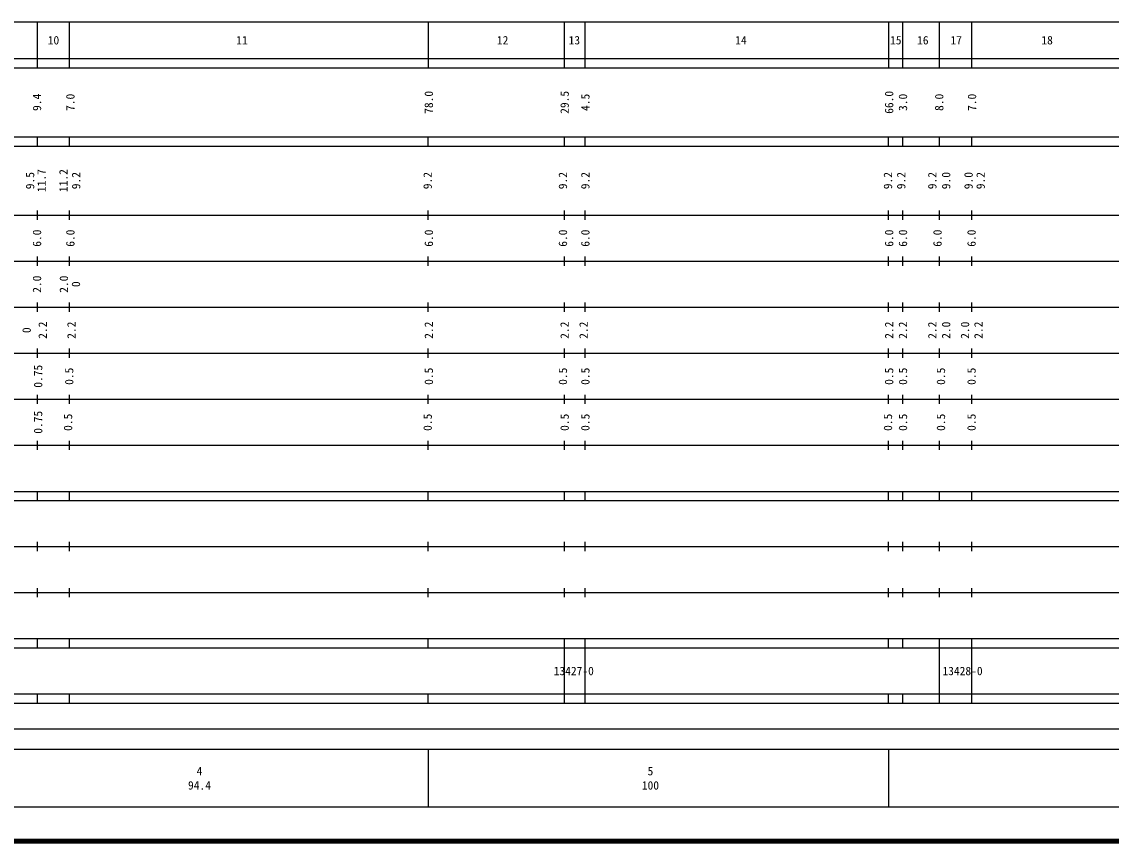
# Model space of a CAD drawing. Units: millimetres on the paper, enlarged 1000 times. Extents: x 40000 to 680000, y 20000 to 380000.
# Drawn here: x 179680 to 416357, y 20000 to 198000 of the extents above; entities that cross this region are included whole.
import ezdxf
from ezdxf.enums import TextEntityAlignment as Align

# ---------------------------------------------------------------- set-up
doc = ezdxf.new("R2010")
doc.units = ezdxf.units.MM
doc.header["$LTSCALE"] = 1000
doc.layers.add('M-TTL', color=2, linetype='Continuous', lineweight=140)
doc.layers.add('M-TTL-BAND', color=7, linetype='Continuous', lineweight=25)
doc.styles.add('ＭＳ ゴシック', font='')
doc.styles.get('ＭＳ ゴシック').set_extended_font_data('MS Gothic')

msp = doc.modelspace()

# ---------------------------------------------------------------- linework, layer by layer
at = {"layer": 'M-TTL'}
msp.add_line((40000, 20000), (680000, 20000), dxfattribs=at)
at = {"layer": 'M-TTL-BAND'}
for p, q in [((68000, 198000), (579000, 198000)), ((183000, 198000), (183000, 188000)), ((190000, 198000), (190000, 188000)), ((268000, 198000), (268000, 188000)), ((297500, 198000), (297500, 188000)), ((302000, 198000), (302000, 188000)), ((368000, 198000), (368000, 188000)), ((371000, 198000), (371000, 188000)), ((379000, 198000), (379000, 188000)), ((386000, 198000), (386000, 188000)), ((40000, 190000), (579000, 190000)), ((40000, 188000), (579000, 188000)), ((40000, 173000), (579000, 173000)), ((183000, 173000), (183000, 171000)), ((190000, 173000), (190000, 171000)), ((268000, 171000), (268000, 173000)), ((297500, 173000), (297500, 171000)), ((302000, 173000), (302000, 171000)), ((368000, 171000), (368000, 173000)), ((371000, 173000), (371000, 171000)), ((379000, 173000), (379000, 171000)), ((386000, 173000), (386000, 171000)), ((40000, 171000), (579000, 171000)), ((183000, 157000), (183000, 155000)), ((190000, 157000), (190000, 155000)), ((268000, 155000), (268000, 157000)), ((297500, 157000), (297500, 155000)), ((302000, 157000), (302000, 155000)), ((368000, 155000), (368000, 157000)), ((371000, 157000), (371000, 155000)), ((379000, 157000), (379000, 155000)), ((386000, 157000), (386000, 155000)), ((40000, 156000), (579000, 156000)), ((183000, 147000), (183000, 145000)), ((190000, 147000), (190000, 145000)), ((268000, 145000), (268000, 147000)), ((297500, 147000), (297500, 145000)), ((302000, 147000), (302000, 145000)), ((368000, 145000), (368000, 147000)), ((371000, 147000), (371000, 145000)), ((379000, 147000), (379000, 145000)), ((386000, 147000), (386000, 145000)), ((46000, 146000), (579000, 146000)), ((52000, 136000), (579000, 136000)), ((183000, 137000), (183000, 135000)), ((190000, 137000), (190000, 135000)), ((268000, 135000), (268000, 137000)), ((297500, 137000), (297500, 135000)), ((302000, 137000), (302000, 135000)), ((368000, 135000), (368000, 137000)), ((371000, 137000), (371000, 135000)), ((379000, 137000), (379000, 135000)), ((386000, 137000), (386000, 135000)), ((46000, 126000), (579000, 126000)), ((183000, 127000), (183000, 125000)), ((190000, 127000), (190000, 125000)), ((268000, 125000), (268000, 127000)), ((297500, 127000), (297500, 125000)), ((302000, 127000), (302000, 125000)), ((368000, 125000), (368000, 127000)), ((371000, 127000), (371000, 125000)), ((379000, 127000), (379000, 125000)), ((386000, 127000), (386000, 125000)), ((52000, 116000), (579000, 116000)), ((183000, 117000), (183000, 115000)), ((190000, 117000), (190000, 115000)), ((268000, 115000), (268000, 117000)), ((297500, 117000), (297500, 115000)), ((302000, 117000), (302000, 115000)), ((368000, 115000), (368000, 117000)), ((371000, 117000), (371000, 115000)), ((379000, 117000), (379000, 115000)), ((386000, 117000), (386000, 115000)), ((183000, 107000), (183000, 105000)), ((190000, 107000), (190000, 105000)), ((268000, 105000), (268000, 107000)), ((297500, 107000), (297500, 105000)), ((302000, 107000), (302000, 105000)), ((368000, 105000), (368000, 107000)), ((371000, 107000), (371000, 105000)), ((379000, 107000), (379000, 105000)), ((386000, 107000), (386000, 105000)), ((46000, 106000), (579000, 106000)), ((40000, 96000), (579000, 96000)), ((183000, 96000), (183000, 94000)), ((190000, 96000), (190000, 94000)), ((268000, 94000), (268000, 96000)), ((297500, 96000), (297500, 94000)), ((302000, 96000), (302000, 94000)), ((368000, 94000), (368000, 96000)), ((371000, 96000), (371000, 94000)), ((379000, 96000), (379000, 94000)), ((386000, 96000), (386000, 94000)), ((40000, 94000), (579000, 94000)), ((49000, 84000), (579000, 84000)), ((183000, 85000), (183000, 83000)), ((190000, 85000), (190000, 83000)), ((268000, 83000), (268000, 85000)), ((297500, 85000), (297500, 83000)), ((302000, 85000), (302000, 83000)), ((368000, 83000), (368000, 85000)), ((371000, 85000), (371000, 83000)), ((379000, 85000), (379000, 83000)), ((386000, 85000), (386000, 83000)), ((40000, 74000), (579000, 74000)), ((183000, 75000), (183000, 73000)), ((190000, 75000), (190000, 73000)), ((268000, 73000), (268000, 75000)), ((297500, 75000), (297500, 73000)), ((302000, 75000), (302000, 73000)), ((368000, 73000), (368000, 75000)), ((371000, 75000), (371000, 73000)), ((379000, 75000), (379000, 73000)), ((386000, 75000), (386000, 73000)), ((40000, 64000), (579000, 64000)), ((183000, 64000), (183000, 62000)), ((190000, 64000), (190000, 62000)), ((268000, 62000), (268000, 64000)), ((297500, 64000), (297500, 52000)), ((302000, 64000), (302000, 52000)), ((368000, 62000), (368000, 64000)), ((371000, 64000), (371000, 62000)), ((379000, 64000), (379000, 52000)), ((386000, 64000), (386000, 52000)), ((40000, 62000), (579000, 62000)), ((40000, 52000), (579000, 52000)), ((40000, 50000), (579000, 50000)), ((183000, 52000), (183000, 50000)), ((190000, 52000), (190000, 50000)), ((268000, 50000), (268000, 52000)), ((297500, 52000), (297500, 50000)), ((302000, 52000), (302000, 50000)), ((368000, 50000), (368000, 52000)), ((371000, 52000), (371000, 50000)), ((379000, 52000), (379000, 50000)), ((386000, 52000), (386000, 50000)), ((70805, 44406), (565903, 44406)), ((40000, 40000), (579000, 40000)), ((268000, 40000), (268000, 27500)), ((368000, 40000), (368000, 27500)), ((68000, 27500), (579000, 27500))]:
    msp.add_line(p, q, dxfattribs=at)

# ---------------------------------------------------------------- texts
at = {"layer": 'M-TTL-BAND', "style": 'ＭＳ ゴシック'}
for s, p in [('10', (186563, 194000)), ('11', (227518, 194000)), ('12', (284149, 194000)), ('13', (299730, 194000)), ('14', (335926, 194000)), ('15', (369560, 194000)), ('16', (375427, 194000)), ('17', (382678, 194000)), ('18', (402428, 194000)), ('13427-0', (299594, 56980)), ('13428-0', (384054, 56980)), ('4', (218288, 35238)), ('5', (316251, 35238)), ('94.4', (218288, 32131)), ('100', (316251, 32131))]:
    msp.add_text(s, height=1833, dxfattribs=at).set_placement(p, align=Align.MIDDLE_CENTER)
for s, p in [('9.4', (182972, 180500)), ('78.0', (268094, 180500)), ('29.5', (297601, 180500)), ('66.0', (368094, 180500)), ('7.0', (190222, 180500)), ('4.5', (302101, 180500)), ('3.0', (371103, 180500)), ('8.0', (378979, 180500)), ('7.0', (386104, 180500)), ('11.7', (183972, 163500)), ('11.2', (188722, 163500)), ('9.5', (181472, 163500)), ('9.2', (191472, 163500)), ('9.2', (267843, 163500)), ('9.2', (297226, 163500)), ('9.2', (302101, 163500)), ('9.2', (367843, 163500)), ('9.2', (370728, 163500)), ('9.2', (377479, 163500)), ('9.0', (380479, 163500)), ('9.0', (385354, 163500)), ('9.2', (387979, 163500)), ('6.0', (182972, 151000)), ('6.0', (190222, 151000)), ('6.0', (268093, 151000)), ('6.0', (297226, 151000)), ('6.0', (302101, 151000)), ('6.0', (368093, 151000)), ('6.0', (371103, 151000)), ('6.0', (378604, 151000)), ('6.0', (386000, 151000)), ('2.0', (182972, 141000)), ('2.0', (188812, 141000)), ('0', (191434, 141000)), ('2.2', (184222, 131000)), ('2.2', (190472, 131000)), ('2.2', (268101, 131000)), ('2.2', (297601, 131000)), ('2.2', (301726, 131000)), ('2.2', (368103, 131000)), ('2.2', (371103, 131000)), ('2.2', (377479, 131000)), ('2.0', (380479, 131000)), ('2.0', (384581, 131000)), ('2.2', (387512, 131000)), ('0', (180722, 131000)), ('0.75', (183222, 121000)), ('0.5', (189972, 121000)), ('0.5', (268093, 121000)), ('0.5', (297226, 121000)), ('0.5', (302101, 121000)), ('0.5', (368093, 121000)), ('0.5', (371103, 121000)), ('0.5', (379354, 121000)), ('0.5', (386000, 121000)), ('0.75', (183222, 111000)), ('0.5', (189722, 111000)), ('0.5', (267843, 111000)), ('0.5', (297601, 111000)), ('0.5', (302101, 111000)), ('0.5', (367843, 111000)), ('0.5', (371103, 111000)), ('0.5', (379354, 111000)), ('0.5', (386000, 111000))]:
    msp.add_text(s, height=1833, rotation=90, dxfattribs=at).set_placement(p, align=Align.MIDDLE_CENTER)

doc.saveas('drawing.dxf')
